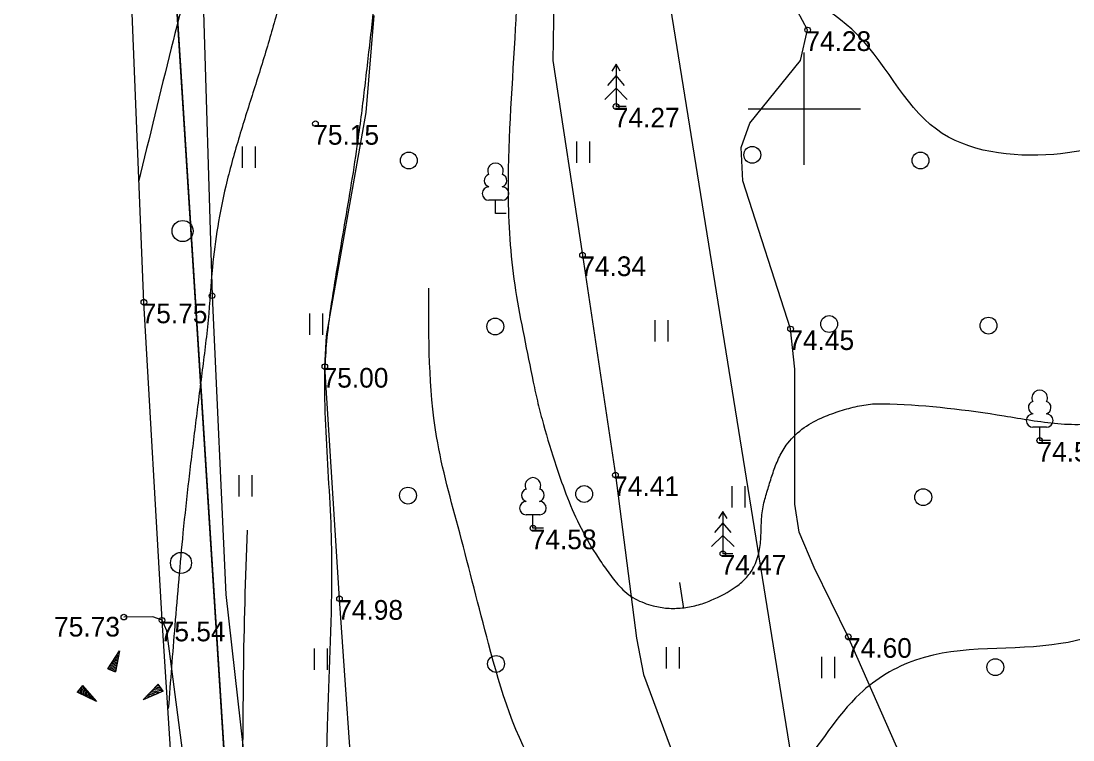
# Model space of a CAD drawing. Extents: x 637052 to 638628, y 6462502 to 6466834.
# Drawn here: x 637572.12 to 637609.56, y 6465827.55 to 6465853.12 of the extents above; entities that cross this region are included whole.
import ezdxf

# ---------------------------------------------------------------- set-up
doc = ezdxf.new("R2010")
doc.units = 0
for name, color, linetype in [('HALJASTUS', 7, 'Continuous'), ('HORISONTAAL-EH2000', 7, 'Continuous'), ('KORGUS-EH2000', 7, 'Continuous'), ('KPOHULIIN', 7, 'Continuous'), ('MOOTPIIR', 7, 'Continuous'), ('PIIR', 7, 'Continuous'), ('PUU', 7, 'Continuous'), ('RELJEEF', 7, 'Continuous'), ('VORK', 7, 'Continuous')]:
    doc.layers.add(name, color=color, linetype=linetype)

msp = doc.modelspace()

# ---------------------------------------------------------------- linework, layer by layer
at = {"layer": 'HALJASTUS'}
for p, q in [((637579.992, 6465848.652), (637579.992, 6465847.892)), ((637580.452, 6465848.652), (637580.452, 6465847.892)), ((637591.889, 6465848.832), (637591.889, 6465848.072)), ((637592.349, 6465848.832), (637592.349, 6465848.072)), ((637582.386, 6465842.72), (637582.386, 6465841.96)), ((637582.846, 6465842.72), (637582.846, 6465841.96)), ((637594.682, 6465842.483), (637594.682, 6465841.723)), ((637595.142, 6465842.483), (637595.142, 6465841.723)), ((637579.878, 6465836.959), (637579.878, 6465836.199)), ((637580.338, 6465836.959), (637580.338, 6465836.199)), ((637597.418, 6465836.57), (637597.418, 6465835.81)), ((637597.878, 6465836.57), (637597.878, 6465835.81)), ((637582.557, 6465830.8), (637582.557, 6465830.04)), ((637583.017, 6465830.8), (637583.017, 6465830.04)), ((637595.085, 6465830.848), (637595.085, 6465830.088)), ((637595.545, 6465830.848), (637595.545, 6465830.088)), ((637600.61, 6465830.505), (637600.61, 6465829.745)), ((637601.07, 6465830.505), (637601.07, 6465829.745))]:
    msp.add_line(p, q, dxfattribs=at)
for points in [[(637576.154, 6465891.925), (637576.13, 6465887.211), (637576.9, 6465881.513), (637576.92, 6465870.938), (637577.54, 6465864.01), (637578.577, 6465854.621), (637578.918, 6465843.348), (637579.404, 6465832.718), (637580.659, 6465821.652), (637582.03, 6465813.065)], [(637591.086, 6465853.852), (637591.045, 6465851.711), (637592.105, 6465844.793), (637593.277, 6465836.968), (637594.028, 6465831.165), (637594.273, 6465829.874), (637595.221, 6465827.308), (637595.417, 6465826.347), (637594.824, 6465821.533), (637594.485, 6465820.152), (637593.33, 6465816.353), (637592.011, 6465814.914), (637590.807, 6465814.696), (637587.915, 6465814.645), (637586.816, 6465814.887), (637586.292, 6465815.787), (637584.316, 6465822.681), (637584.034, 6465824.238), (637583.455, 6465832.568), (637582.934, 6465840.825), (637582.994, 6465841.925), (637584.402, 6465849.864), (637584.693, 6465853.319)], [(637612.309, 6465813.235), (637606.458, 6465813.199), (637605.589, 6465813.744), (637605.418, 6465814.595), (637606.036, 6465818.495), (637605.849, 6465819.645), (637604.805, 6465823.872), (637601.565, 6465831.215), (637600.345, 6465833.678), (637599.814, 6465834.937), (637599.66, 6465835.936), (637599.66, 6465840.732), (637599.511, 6465842.164), (637597.808, 6465847.432), (637597.749, 6465848.614), (637598.062, 6465849.487), (637599.863, 6465851.72), (637600.117, 6465852.8), (637599.584, 6465853.801)]]:
    msp.add_lwpolyline(points, dxfattribs=at)
for centre, radius in [((637598.148, 6465848.357), 0.3), ((637585.922, 6465848.157), 0.3), ((637604.133, 6465848.157), 0.3), ((637577.871, 6465845.648), 0.375), ((637600.884, 6465842.34), 0.3), ((637589, 6465842.254), 0.3), ((637606.556, 6465842.283), 0.3), ((637585.893, 6465836.237), 0.3), ((637592.163, 6465836.294), 0.3), ((637604.233, 6465836.18), 0.3), ((637577.814, 6465833.842), 0.375), ((637589.028, 6465830.249), 0.3), ((637606.798, 6465830.135), 0.3)]:
    msp.add_circle(centre, radius, dxfattribs=at)
at = {"layer": 'HORISONTAAL-EH2000'}
msp.add_line((637595.71, 6465832.221), (637595.573, 6465833.147), dxfattribs=at)
for points in [[(637589.901, 6465880.239), (637590.042, 6465878.091), (637590.314, 6465874.519), (637590.275, 6465870.093), (637590.236, 6465861.552), (637589.965, 6465857.825), (637589.693, 6465852.506), (637589.46, 6465846.799), (637589.723, 6465843.529), (637590.024, 6465841.902), (637590.353, 6465840.276), (637590.52, 6465839.518), (637590.715, 6465838.771), (637591.168, 6465837.287), (637591.571, 6465836.158), (637592.054, 6465835.079), (637592.657, 6465834.036), (637593.015, 6465833.524), (637593.419, 6465833.016), (637593.978, 6465832.565), (637594.294, 6465832.421), (637594.622, 6465832.317), (637595.126, 6465832.233), (637595.648, 6465832.24), (637596.171, 6465832.334), (637596.679, 6465832.512), (637597.578, 6465833.001), (637597.948, 6465833.333), (637598.231, 6465833.754), (637598.407, 6465834.318), (637598.46, 6465834.898), (637598.486, 6465835.478), (637598.581, 6465836.045), (637598.727, 6465836.551), (637598.886, 6465837.052), (637599.083, 6465837.552), (637599.208, 6465837.791), (637599.357, 6465838.025), (637599.914, 6465838.596), (637600.599, 6465838.995), (637601.206, 6465839.226), (637601.815, 6465839.399), (637602.427, 6465839.496), (637603.044, 6465839.5), (637607.119, 6465839.073), (637609.021, 6465838.801), (637609.99, 6465838.78), (637610.951, 6465838.931), (637611.908, 6465839.231), (637612.385, 6465839.429), (637612.863, 6465839.655), (637613.36, 6465839.973), (637613.639, 6465840.432), (637613.679, 6465840.878), (637613.668, 6465841.325), (637613.643, 6465841.771), (637613.639, 6465842.218), (637613.647, 6465842.878), (637613.676, 6465843.208), (637613.707, 6465843.373), (637613.756, 6465843.538), (637614.012, 6465843.848), (637614.193, 6465843.946), (637614.377, 6465844.004), (637614.701, 6465843.984), (637614.998, 6465843.809), (637615.717, 6465842.97), (637616.356, 6465842.101), (637616.553, 6465841.766), (637616.723, 6465841.415), (637617.051, 6465840.922), (637617.126, 6465840.849), (637617.21, 6465840.781), (637617.476, 6465840.613), (637618.324, 6465840.368), (637618.911, 6465840.333), (637619.5, 6465840.315), (637621.87, 6465840.19), (637624.241, 6465840.122)], [(637585.694, 6465878.364), (637585.773, 6465877.509), (637586.06, 6465875.66), (637586.394, 6465873.82), (637586.976, 6465870.598), (637586.821, 6465867.337), (637586.084, 6465863.027), (637585.075, 6465856.66), (637584.809, 6465854.712), (637584.577, 6465852.76), (637584.352, 6465850.807), (637584.104, 6465848.857), (637583.627, 6465845.868), (637583.372, 6465844.375), (637583.134, 6465842.878), (637582.934, 6465840.825), (637582.945, 6465838.97), (637583.041, 6465837.115), (637583.143, 6465835.26), (637583.173, 6465833.405), (637583.018, 6465828.047), (637582.975, 6465825.485), (637582.981, 6465824.203), (637583.018, 6465822.922), (637583.277, 6465821.452), (637583.73, 6465820.013)], [(637579.709, 6465877.206), (637580.33, 6465872.452), (637580.673, 6465870.241), (637580.815, 6465869.135), (637580.857, 6465868.581), (637580.869, 6465868.303), (637580.873, 6465868.026), (637580.802, 6465866.706), (637580.679, 6465865.386), (637580.579, 6465863.973), (637580.524, 6465863.267), (637580.492, 6465862.914), (637580.456, 6465862.561), (637580.139, 6465860.957), (637579.629, 6465859.393), (637579.057, 6465857.841), (637578.789, 6465857.06), (637578.554, 6465856.272), (637577.468, 6465852.157), (637576.303, 6465847.396)], [(637582.691, 6465877.127), (637582.785, 6465876.363), (637582.988, 6465875.077), (637583.248, 6465873.801), (637583.519, 6465872.524), (637583.755, 6465871.239), (637584.027, 6465868.404), (637583.794, 6465863.551), (637583.474, 6465862.265), (637583.122, 6465860.997), (637582.767, 6465859.735), (637582.435, 6465858.465), (637581.895, 6465856.174), (637581.349, 6465853.884), (637580.888, 6465852.219), (637580.375, 6465850.569), (637579.863, 6465848.917), (637579.408, 6465847.245), (637578.933, 6465844.363), (637578.778, 6465842.48), (637578.556, 6465840.587), (637578.318, 6465838.696), (637578.087, 6465836.804), (637577.885, 6465834.909), (637577.594, 6465831.609), (637577.361, 6465828.658)], [(637634.06, 6465815.621), (637635.225, 6465819.766), (637636.423, 6465820.966), (637638.751, 6465822.576), (637639.71, 6465823.295), (637640.087, 6465824.22), (637640.155, 6465828.16), (637640.669, 6465828.435), (637642.107, 6465828.263), (637643.613, 6465828.195), (637643.887, 6465828.743), (637644.435, 6465831.861), (637643.956, 6465834.328), (637642.21, 6465835.972), (637641.833, 6465837.514), (637642.038, 6465839.364), (637643.545, 6465839.638), (637645.497, 6465839.193), (637646.9, 6465839.741), (637648.373, 6465841.797), (637650.633, 6465843.475), (637654.194, 6465847.21), (637654.776, 6465848.135), (637657.686, 6465854.131), (637658.885, 6465857.557), (637658.542, 6465860.024), (637657.549, 6465860.469), (637654.468, 6465859.784), (637651.352, 6465858.002), (637646.627, 6465856.563), (637643.785, 6465855.981), (637640.908, 6465857.42), (637639.368, 6465858.002), (637637.998, 6465857.248), (637636.354, 6465855.981), (637634.437, 6465852.486), (637631.218, 6465849.711), (637627.829, 6465848.991), (637624.85, 6465849.471), (637620.399, 6465851.39), (637619.063, 6465851.972), (637616.221, 6465851.835), (637613.311, 6465850.396), (637612.421, 6465849.608), (637608.877, 6465848.375), (637604.699, 6465849.266), (637601.686, 6465852.829), (637598.605, 6465855.433), (637598.057, 6465857.557), (637597.509, 6465860.092)], [(637600.676, 6465796.777), (637605.71, 6465796.64), (637611.633, 6465796.982), (637617.214, 6465796.674), (637620.946, 6465797.017), (637624.028, 6465798.353), (637626.373, 6465800.203), (637627.743, 6465805.137), (637628.222, 6465809.865), (637629.113, 6465814.387), (637629.335, 6465817.676), (637629.335, 6465820.76), (637629.369, 6465822.884), (637627.829, 6465824.152), (637627.041, 6465824.7), (637626.425, 6465825.933), (637625.055, 6465831.587), (637622.213, 6465833.231), (637618.481, 6465833.3), (637613.071, 6465832.169), (637609.134, 6465830.97), (637603.963, 6465830.387), (637601.977, 6465829.188), (637599.82, 6465826.516), (637596.02, 6465823.878), (637594.581, 6465823.432), (637592.698, 6465824.118), (637590.61, 6465826.242), (637588.761, 6465830.97), (637587.733, 6465834.91), (637586.912, 6465838.336), (637586.638, 6465843.612)], [(637580.166, 6465835.013), (637580.029, 6465829.874), (637579.276, 6465821.24), (637578.523, 6465819.321), (637578.026, 6465818.464)]]:
    msp.add_spline(points, degree=3, dxfattribs=at)
at = {"layer": 'KORGUS-EH2000'}
for centre in [(637600.117, 6465852.8), (637593.3, 6465850.079), (637582.6, 6465849.466), (637592.105, 6465844.793), (637578.918, 6465843.348), (637576.492, 6465843.115), (637599.511, 6465842.164), (637582.934, 6465840.825), (637608.377, 6465838.195), (637593.277, 6465836.968), (637590.341, 6465835.078), (637597.099, 6465834.171), (637583.455, 6465832.568), (637575.779, 6465831.914), (637577.138, 6465831.801), (637601.565, 6465831.215)]:
    msp.add_circle(centre, 0.1, dxfattribs=at)
at = {"layer": 'KPOHULIIN'}
msp.add_line((637587.887, 6465899.221), (637600.946, 6465818.181), dxfattribs=at)
at = {"layer": 'MOOTPIIR'}
msp.add_lwpolyline([(637728.321, 6465772.815), (637712.145, 6465777.153), (637703.211, 6465779.264), (637694.422, 6465780.942), (637682.124, 6465783.533), (637645.788, 6465788.467), (637633.924, 6465790.565), (637616.231, 6465793.762), (637594.227, 6465798.061), (637579.192, 6465800.826), (637578.351, 6465813.089), (637577.138, 6465831.801), (637576.492, 6465843.115), (637575.646, 6465863.979), (637575.077, 6465871.509), (637574.369, 6465887.288), (637574.582, 6465891.828), (637580.083, 6465892.166), (637596.184, 6465896.383), (637611.98, 6465901.231), (637639.2, 6465910.307), (637672.126, 6465920.935), (637706.467, 6465931.444), (637743.779, 6465943.187)], dxfattribs=at)
at = {"layer": 'PIIR'}
for points in [[(637158.77, 6465711.88), (637162.94, 6465674.79), (637057.62, 6465669.89), (637051.68, 6465831.83), (637110.73, 6466038.56), (637228.4, 6465971.78), (637278.49, 6465945.74), (637457.99, 6465861.84), (637575.48, 6465887.92), (637580.77, 6465804.64), (637485.47, 6465844.19), (637269.47, 6465807.22), (637170.17, 6465798.16)], [(637810.23, 6465956.98), (637846.38, 6465958.05), (637844.77, 6465752.2), (637580.77, 6465804.64), (637575.48, 6465887.92), (637736.14, 6465936.54)]]:
    msp.add_lwpolyline(points, close=True, dxfattribs=at)
at = {"layer": 'PUU'}
for p, q in [((637593.3, 6465851.579), (637593.15, 6465851.329)), ((637593.45, 6465851.329), (637593.3, 6465851.579)), ((637593.3, 6465851.579), (637593.3, 6465850.079)), ((637593.3, 6465851.179), (637593, 6465850.829)), ((637593.6, 6465850.829), (637593.3, 6465851.179)), ((637593.3, 6465850.729), (637592.9, 6465850.329)), ((637593.7, 6465850.329), (637593.3, 6465850.729)), ((637593.66, 6465850.079), (637593.3, 6465850.079)), ((637589.25, 6465846.744), (637588.77, 6465846.744)), ((637589.01, 6465846.269), (637589.01, 6465846.744)), ((637589.39, 6465846.269), (637589.01, 6465846.269)), ((637608.617, 6465838.67), (637608.137, 6465838.67)), ((637608.377, 6465838.195), (637608.377, 6465838.67)), ((637608.757, 6465838.195), (637608.377, 6465838.195)), ((637590.581, 6465835.553), (637590.101, 6465835.553)), ((637590.341, 6465835.078), (637590.341, 6465835.553)), ((637597.099, 6465835.671), (637596.949, 6465835.421)), ((637597.249, 6465835.421), (637597.099, 6465835.671)), ((637597.099, 6465835.671), (637597.099, 6465834.171)), ((637597.099, 6465835.271), (637596.799, 6465834.921)), ((637597.399, 6465834.921), (637597.099, 6465835.271)), ((637590.721, 6465835.078), (637590.341, 6465835.078)), ((637597.099, 6465834.821), (637596.699, 6465834.421)), ((637597.499, 6465834.421), (637597.099, 6465834.821)), ((637597.459, 6465834.171), (637597.099, 6465834.171))]:
    msp.add_line(p, q, dxfattribs=at)
for centre, radius, start, end in [((637589.01, 6465847.789), 0.277, 332.5799, 207.4201), ((637588.84, 6465847.442), 0.233, 109.0217, 253.1415), ((637589.18, 6465847.442), 0.233, 286.8508, 70.9859), ((637588.773, 6465846.981), 0.238, 90.0016, 269.3953), ((637589.247, 6465846.981), 0.238, 270.6047, 89.9984), ((637608.377, 6465839.715), 0.277, 332.5799, 207.4201), ((637608.207, 6465839.368), 0.233, 109.0217, 253.1415), ((637608.547, 6465839.368), 0.233, 286.8508, 70.9859), ((637608.14, 6465838.907), 0.238, 90.0016, 269.3953), ((637608.614, 6465838.907), 0.238, 270.6047, 89.9984), ((637590.341, 6465836.598), 0.277, 332.5799, 207.4201), ((637590.171, 6465836.251), 0.233, 109.0217, 253.1415), ((637590.511, 6465836.251), 0.233, 286.8508, 70.9859), ((637590.104, 6465835.79), 0.238, 90.0016, 269.3953), ((637590.578, 6465835.79), 0.238, 270.6047, 89.9984)]:
    msp.add_arc(centre, radius, start, end, dxfattribs=at)
at = {"layer": 'RELJEEF'}
for p, q in [((637575.205, 6465830.075), (637575.625, 6465830.715)), ((637575.625, 6465830.715), (637575.485, 6465829.965)), ((637575.605, 6465830.675), (637575.625, 6465830.685)), ((637575.305, 6465830.225), (637575.565, 6465830.335)), ((637575.365, 6465830.305), (637575.485, 6465830.355)), ((637575.405, 6465830.375), (637575.585, 6465830.455)), ((637575.465, 6465830.455), (637575.585, 6465830.515)), ((637575.485, 6465830.355), (637575.565, 6465830.395)), ((637575.505, 6465830.525), (637575.605, 6465830.565)), ((637575.555, 6465830.605), (637575.615, 6465830.625)), ((637575.205, 6465830.075), (637575.535, 6465830.215)), ((637575.205, 6465830.075), (637575.485, 6465829.965)), ((637575.208, 6465830.071), (637575.208, 6465830.071)), ((637575.265, 6465830.155), (637575.545, 6465830.275)), ((637575.275, 6465830.055), (637575.525, 6465830.155)), ((637575.345, 6465830.025), (637575.515, 6465830.095)), ((637575.405, 6465829.995), (637575.505, 6465830.035)), ((637575.475, 6465829.975), (637575.485, 6465829.975)), ((637574.305, 6465829.485), (637574.115, 6465829.245)), ((637574.805, 6465828.915), (637574.115, 6465829.245)), ((637574.125, 6465829.255), (637574.125, 6465829.235)), ((637574.165, 6465829.315), (637574.185, 6465829.215)), ((637574.215, 6465829.375), (637574.245, 6465829.185)), ((637574.255, 6465829.425), (637574.285, 6465829.155)), ((637574.305, 6465829.485), (637574.805, 6465828.915)), ((637574.305, 6465829.485), (637574.345, 6465829.135)), ((637574.308, 6465829.481), (637574.308, 6465829.481)), ((637574.365, 6465829.415), (637574.405, 6465829.105)), ((637574.425, 6465829.345), (637574.455, 6465829.085)), ((637574.485, 6465829.285), (637574.495, 6465829.145)), ((637574.535, 6465829.215), (637574.565, 6465829.025)), ((637576.465, 6465828.975), (637577.005, 6465829.525)), ((637577.175, 6465829.275), (637576.465, 6465828.975)), ((637576.845, 6465829.135), (637576.655, 6465829.165)), ((637576.785, 6465829.195), (637576.705, 6465829.215)), ((637577.005, 6465829.205), (637576.745, 6465829.255)), ((637577.085, 6465829.235), (637576.785, 6465829.295)), ((637576.925, 6465829.165), (637576.785, 6465829.195)), ((637577.175, 6465829.275), (637576.825, 6465829.335)), ((637577.135, 6465829.325), (637576.865, 6465829.385)), ((637577.095, 6465829.385), (637576.905, 6465829.425)), ((637577.055, 6465829.445), (637576.955, 6465829.465)), ((637577.015, 6465829.505), (637576.995, 6465829.505)), ((637577.175, 6465829.275), (637577.005, 6465829.525)), ((637577.178, 6465829.271), (637577.178, 6465829.271)), ((637574.495, 6465829.145), (637574.505, 6465829.055)), ((637574.595, 6465829.145), (637574.615, 6465829.005)), ((637574.655, 6465829.075), (637574.665, 6465828.975)), ((637574.715, 6465829.015), (637574.725, 6465828.945)), ((637574.775, 6465828.945), (637574.785, 6465828.925)), ((637576.505, 6465828.995), (637576.485, 6465828.995)), ((637576.585, 6465829.025), (637576.525, 6465829.045)), ((637576.675, 6465829.065), (637576.565, 6465829.085)), ((637576.755, 6465829.095), (637576.615, 6465829.125))]:
    msp.add_line(p, q, dxfattribs=at)
msp.add_lwpolyline([(637576.522, 6465812.357), (637577.898, 6465812.794), (637578.351, 6465813.089), (637578.475, 6465813.572), (637578.523, 6465822.19), (637577.31, 6465831.424), (637577.138, 6465831.801), (637576.811, 6465831.924), (637575.779, 6465831.914)], dxfattribs=at)
at = {"layer": 'VORK'}
for p, q in [((637600, 6465848), (637600, 6465852)), ((637598, 6465850), (637602, 6465850))]:
    msp.add_line(p, q, dxfattribs=at)

# ---------------------------------------------------------------- texts
at = {"layer": 'KORGUS-EH2000'}
for s, p in [('74.28', (637600.037, 6465852.053)), ('74.27', (637593.22, 6465849.332)), ('75.15', (637582.52, 6465848.719)), ('74.34', (637592.025, 6465844.046)), ('75.75', (637576.412, 6465842.368)), ('74.45', (637599.431, 6465841.417)), ('75.00', (637582.854, 6465840.078)), ('74.52', (637608.297, 6465837.448)), ('74.41', (637593.197, 6465836.221)), ('74.58', (637590.261, 6465834.331)), ('74.47', (637597.019, 6465833.424)), ('74.98', (637583.375, 6465831.821)), ('75.73', (637573.298, 6465831.223)), ('75.54', (637577.058, 6465831.054)), ('74.60', (637601.485, 6465830.468))]:
    msp.add_text(s, height=0.7, dxfattribs=at).set_placement(p)

doc.saveas('drawing.dxf')
